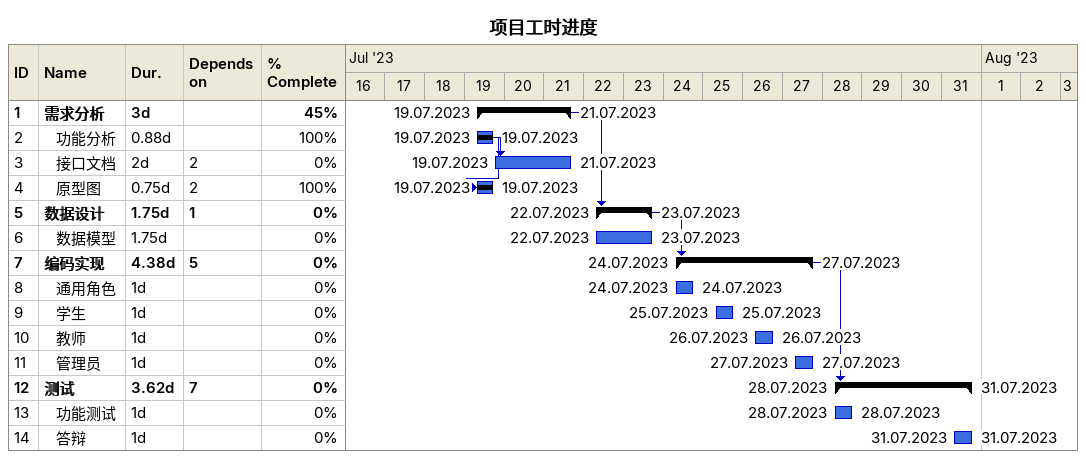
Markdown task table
项目工时进度

| ID | Level | Task | Duration | Start | Finish | Predecessors | % complete |
|---|---|---|---|---|---|---|---|
| 1 | 1 | **需求分析** | 3d | 2023-07-19 | 2023-07-21 |  | 45 |
| 2 | 2 | 功能分析 | 0.88d | 2023-07-19 | 2023-07-19 |  | 100 |
| 3 | 2 | 接口文档 | 2d | 2023-07-19 | 2023-07-21 | 2 | 0 |
| 4 | 2 | 原型图 | 0.75d | 2023-07-19 | 2023-07-19 | 2 | 100 |
| 5 | 1 | **数据设计** | 1.75d | 2023-07-22 | 2023-07-23 | 1 | 0 |
| 6 | 2 | 数据模型 | 1.75d | 2023-07-22 | 2023-07-23 |  | 0 |
| 7 | 1 | **编码实现** | 4.38d | 2023-07-24 | 2023-07-27 | 5 | 0 |
| 8 | 2 | 通用角色 | 1d | 2023-07-24 | 2023-07-24 |  | 0 |
| 9 | 2 | 学生 | 1d | 2023-07-25 | 2023-07-25 |  | 0 |
| 10 | 2 | 教师 | 1d | 2023-07-26 | 2023-07-26 |  | 0 |
| 11 | 2 | 管理员 | 1d | 2023-07-27 | 2023-07-27 |  | 0 |
| 12 | 1 | **测试** | 3.62d | 2023-07-28 | 2023-07-31 | 7 | 0 |
| 13 | 2 | 功能测试 | 1d | 2023-07-28 | 2023-07-28 |  | 0 |
| 14 | 2 | 答辩 | 1d | 2023-07-31 | 2023-07-31 |  | 0 |
